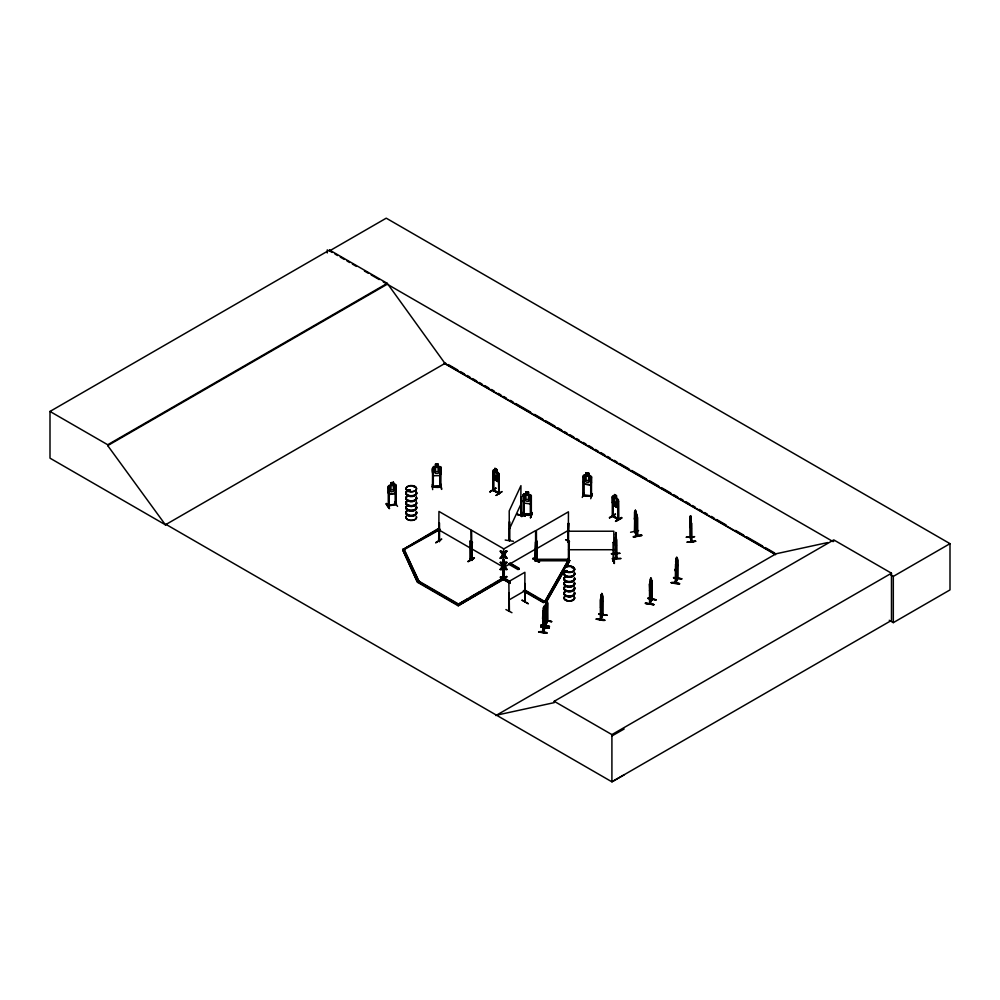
<?xml version="1.0" encoding="UTF-8"?>
<svg xmlns="http://www.w3.org/2000/svg" width="1000" height="1000" viewBox="0 0 1000 1000"><rect width="100%" height="100%" fill="white"/><g stroke="black" fill="none" stroke-linecap="round" stroke-linejoin="round"><path stroke-width="1.5" d="M615.85 541.638L615.862 543.438M616.3 537.413L616.4 558.675L615.513 553.8M615.538 553.638L615.6 554.288M616.312 558.188L616.287 557.525M615.862 533.962L615.725 532.513L616.15 537.962M615.837 539.637L615.837 538.688M616.3 549.275L616.1 551.062L615.337 538.438M690.65 517.413L690.788 518.288M690.3 537.625L690.212 516.987L690.212 526.15L691.112 529.9L691.338 528.175M544.738 613.938L544.637 616.65L544.862 613.913M602.35 603.9L600.562 607.537L602.562 601.163M651.75 585.487L651.438 588.212M677.237 567.438L677.463 564.688M509.15 539.925L509.75 539.575M509.325 540.225L509.212 510.925L520.938 485.65L520.725 515.875L521.25 515.388M615.413 544.688L615.438 539.525L615.7 542.925C616.087 536.038 616 555.9 615.7 543.962L615.438 544.913M544.763 627.025L542.65 632.238M542.938 631.15L543.263 631.975M544.612 628.025L544.875 609.163L544.65 628.038M545.175 625.9L547.325 620.487M545.188 625.125C551.2 614.6 543.1 627.75 545.688 624.788M545.175 627.762L545.812 601.362C547.388 597.688 547.35 608.587 545.837 610.487L545.475 609.45M547.1 621.575L547.362 602.712L547.137 621.688M600.363 619.562L602.575 614.913L602.562 595.05M602.362 614.9L600.688 619.637L601.125 595.075M600.938 619.188L600.938 618.513M602.362 614.712L602.925 614.25L602.513 614.95M602.888 615.013L600.712 619.587L600.913 600.662M651.825 599.275L649.587 603.25L652.125 599.3L651.762 580.737L651.963 599.675M651.963 599L649.55 603.812M650.113 603.55L650.113 602.962M652.062 599.338L649.925 603.962L650.088 585M677.25 578.25L677.825 577.788L675.263 583.025M675.95 565.9L676.625 560.2L675.875 582.762L675.263 582.35L677.25 578.438M677.763 559.987L677.638 578.925L677.275 578.2M677.788 578.513L675.713 583.088M505.2 540.05L513.425 541.287M538.612 632C543.612 629.975 554.75 635.662 538.625 631.925M541.1 625.538C566.337 629.65 524.038 622.1 549.3 626.825M541.2 625.225L549.412 626.538M549.412 626.237L541.213 624.913M596.325 619.25C601.312 617.212 612.45 622.913 596.325 619.175M645.5 603.562C670.938 607 628.212 600.138 653.713 604.8M645.6 603.3L653.838 604.587M671.213 582.788C676.213 580.75 687.35 586.438 671.225 582.712M671.325 582.5L679.525 583.775M691.637 541.85L691.513 522.938L691.513 541.438M690.3 537.15L691.338 541.275M615.875 543.312L616.15 542.212M505.913 609.562L511.95 612.7M615.487 553.9L616.737 558.638L616.6 539.663M636.912 524.062L637.225 522.375M600.65 607.55L600.662 598.35M649.85 591.775L649.5 584.025L651.425 579.05L651.688 599.225M675.3 583.138L675.938 558.6L675.675 583.088M634.45 531.575L634.8 511.438L635.475 512.6M634.8 511.438L637.337 516.3L637.337 536.188L637.05 517.225L637.587 517.587L637.625 536.138L637.438 535.025M637.05 535.05C637.7 537.55 637.1 531.638 635.05 531.55M602.863 596.45L602.737 615.337M408.9 490.6L407.663 490.325L408.462 490.812M407.975 490.138L408.325 490.737M408.462 490.513L409.038 490.213L408.312 489.9M565.737 571.25L566.525 570.562L567.325 571.25M565.788 571.163L566.788 571.15M572.562 567.562L572.05 567.837M572.9 567.775L572.562 567.587M630.575 532.25L638.562 530.588M388 505.425C413.5 500.913 371.112 508.837 395.188 504.75L395.175 486.075L395.988 486.075L395.175 486.075M505.062 580.138L500.25 577.312M505.625 580.087L500.525 576.838L506.3 580.763M533.1 558.6C536.438 556.875 545.763 567.45 532.812 558.525M533.387 558.35L539.475 561.875M616.112 536.375L616.287 537.475L615.525 533.7L615.45 547.263M615.35 538.138L616.312 543.225M523.225 494.688L524.012 493.888L525.862 494.162M523.85 496.062L523.1 495.962L523.85 496.062L523.888 514.375M523.125 500.75L523.975 503.113L530.375 503.888L531.312 501.737M528.587 492.212L525.862 491.887L528.587 492.212L528.5 494.55L529.862 495.475L529.862 499.725L528.5 501.388L525.95 501.075L524.587 499.087L524.587 494.837L525.95 494.25L525.962 491.925L525.95 494.25M528.6 494.438L531.337 495.575L531.325 515.462C512.137 514.938 530.175 511.912 531.237 515.225M521.75 516.675L523.488 511.875M523.888 511.587L522.15 516.388M530.35 494.7L524.038 494.012M530.487 496.863L531.3 496.788L530.487 496.863L530.562 515.425L530.55 496.688M524 513.925L531.287 514.587M532.25 512.6L530.487 517.775L532.288 512.625M530.487 517.775L532.337 512.938M588.763 473.175L586.013 472.887L588.763 473.175L588.75 475.5L591.487 476.575L591.487 496.475L583.237 495.525L583.312 476.812L584.062 476.9L584.062 495.4M584.062 476.9L583.263 476.975M583.288 481.75L584.125 484.125L590.538 484.9L591.475 482.75M586.013 475.175L583.375 475.688M584.125 484.125L590.487 484.762M583.65 492.887L582.275 497.425M583.188 495.5L591.55 496.3M590.525 475.662L584.175 474.888L583.288 475.65L583.337 495.513M584.05 494.7L583.188 494.825M584.15 494.925L591.487 495.8M590.712 477.7L591.462 477.788L590.712 477.7L590.725 496.4M590.562 495.875L591.4 495.788M590.675 496.388L590.662 495.5M592.388 493.6L590.725 498.738M618.288 505.875L617.625 507.7L613.112 505.075L612.513 502.525L613 505.15L617.675 507.8L618.362 505.838M386.138 503.963L389.525 508.488L386.538 503.512M389.087 508.562L386.175 503.925M389.425 508.462L386.562 503.5M590.475 484.812L591.4 482.663L591.388 476.65M509.4 521.737L509.475 540.75L509.688 521.775M521.013 515.913L521.225 496.938M517.1 514.45L525.325 515.688M509.212 540.662L509.525 540.025M520.938 514.712L520.825 515.425M435.75 542.837L441.775 539.062L435.8 542.55M489.988 491.863L495.712 488.237M474.35 558.188L468.275 561.638M609.462 517.837L615.388 514.375M509.212 529.425L520.938 504.15M545.95 601.5L546.625 599.825L546.512 602.212L547.35 601.35L547.513 621.638M543.35 607.837L544.138 606.275L544.113 608.675C545.938 604.338 541.538 614.038 543.413 610.1L543.413 607.825M545.95 602.263L546.388 601.337M543.9 607.025L543.475 608.713L543.9 607.788M546.2 602.175L564.438 569.812M547.112 601.038L545.35 604.7L545.087 609.05M545.688 606.962L545.55 625.85M543.2 613.413L543.112 632.312M545.35 613.725L547.35 607.463M545.337 613.837L547.1 610.163M544.612 616.613L542.938 620.3L542.625 618.5M551.663 621.7L543.525 620.262M540.938 627L549.263 628L541.05 626.712M543.112 631.638L544.938 627.7M545.175 627.725L543 632.35L543.413 610.1M601.062 595.087L601.85 593.525L601.825 595.925M601.85 593.525L601.175 595.962L601.613 595.025M600.575 598.4L602.537 595.138M606.962 615.225L598.75 613.962M649.875 587.475L650.238 588.525C652.2 585.163 650.925 570.475 649.875 583.225L649.963 603.875M650.8 578.6L650.362 580.288L650.8 579.362M649.85 582.737L650.212 581.663M651.525 579.062L651 580.25L651.025 577.85M651.888 599.7L652.05 580.788M651.513 588.2L649.837 591.888L649.525 590.075M676.075 558.737L676.737 557.05L676.712 559.462L677.438 558.675L677.625 578.875M676.075 559.5L676.513 557.812M677.15 558.263L675.55 561.888M675.525 564.15L675.713 582.413M675.325 569.288L675.55 571.087L677.225 567.4M673.538 577.788L681.862 578.787L673.65 577.487M439.35 540.962L438.663 541.275L438.95 522.663L439.35 541.638M439.562 541.512L439.5 522.975M498.2 472.6L498.9 473.8L498.975 493.713L492.912 490.3L492.987 470.4L493.625 469.95L498.237 472.625M493.825 489.825L493.413 489.95M498.312 492.725C485.112 485.275 503.325 495.375 498.512 492.537M471.325 560.15L471.987 560.475L471.575 530.262L503.625 548.763L503.4 579.55M502.875 567.238L502.788 578.3L503.013 577.475L503.7 577.837M612.388 502.537L612.45 496.4L612.375 516.3L612.788 515.513L613.062 516.663L613.2 498L612.45 497.812L613.2 498M617.85 518.75C622.6 520.2 604.225 511.975 617.962 518.737M618.013 519.212L618.025 500.75L618.575 501.062L618.638 519.6L612.65 516.188L612.65 497.688M432.262 484.625L432.663 489.625M568.4 563.125L568.337 558.5M535.85 560.462L535.588 541.812L534.975 560.662L535.85 560.462L535.188 560.788L535.788 541.938M536.438 559.325L537.238 559.175L536.438 560M569.362 560.65L568.475 560.262L568.425 561.138L568.45 523.05L568.112 542.025L568.725 540.962L568.162 541.312M523.425 591.112L543.462 602.675L544.625 602L568.2 560.212L569.763 560.513L566.725 566.413A5.3 3.062 0 0 0 566.688 571.712A5.3 3.062 0 0 0 574.637 569.062A5.3 3.062 0 0 0 566.688 566.413M539.288 598.925L544.625 602L568.2 560.788L568.2 559.263L536.763 559.263M565.962 567.163L569.763 560.513M564.438 570.4L546.2 602.3L544.625 602M388.15 505.375L388.3 506.275L388.237 486.35L390.887 485.037L390.85 482.713L393.5 482.2L393.5 484.475L394.712 485.05L394.712 489.3L393.413 491.4L390.975 491.925L389.663 490.375L389.663 486.125L390.975 485.087L390.85 482.713M388.088 506.087L388.888 505.913M395.975 503.925L395.225 504.1M414.5 486.65L414.125 486.763M565.975 571.138L566.4 570.612M675.487 582.663L677.562 578.237M503.6 553.7L505.613 551.038L506.812 551.025L504.212 554.888L506.825 558.312L505.55 558.312L503.525 555.1L501.475 558.325L500.275 558.337L502.912 554.425L500.35 551.05L501.613 551.05L503.6 554.212L505.613 551.038M503.6 564.963L505.613 562.288L506.812 562.288L504.212 566.138L506.825 569.562L505.55 569.575L503.525 566.362L501.475 569.587L500.275 569.587L502.912 565.688L500.35 562.312L501.613 562.3L503.6 565.462L505.613 562.288M501.475 558.325L503.525 555.612M501.475 569.587L503.525 566.862M500.275 558.337L502.912 554.425M504.212 554.888L506.812 551.025M500.275 569.587L502.912 565.688M504.212 566.138L506.812 562.288M395.15 484.2L389.113 485.425L388.35 486.413L388.275 492.512L389.075 494.6L395.213 493.288L396.112 490.838L395.213 493.288L389.05 494.55L388.275 492.512M432.488 486.413C442.612 484.862 444.2 488.512 432.575 487.038M569.338 560.487L568.6 560.487M613.888 560.487L613 560.487M500.475 577.188L505.35 579.875M509.412 611.225L509.15 592.6M525.138 602.188L524.9 583.513L524.875 602.3L524.888 601.312M634.462 531.688L637.312 536.138M637.65 535.438L637.65 536.112L634.7 532.075L635.363 510.213L636.925 514.987M439.975 466.512L433.575 466.613C431.125 468.525 432.388 473.15 433.575 475.7M504.25 578L504.35 578.587M534.975 559.987L535.638 559.6M534.975 560.662L535.638 560.275L535.588 530.575L503.537 549.075M567.85 541.9L568.663 541.688M524.012 493.888L523.125 494.65L523.112 514.487M414.613 486.838L414.188 487.088M567.188 571.275L566.525 571.425M432.575 487.088L433.438 487.062M433.338 486.587L433.338 487.262M440.125 486.238L440.8 486.175M493.625 469.95L493.2 490.188L499.2 493.562L498.575 474.75L498.812 493.663M612.388 496.438L614.438 496.712M569.25 561.15L568.6 561.163M568.513 531.225L613.825 531.225L613.737 561.188L613.913 560.288L612.962 560.3L613.15 561.188L613.062 542.475L613.825 542.463L613.062 542.475M613.8 561.163L612.962 560.975L613.913 560.962M613.8 560.487L613.15 560.487M531.287 515.262L523.1 514.275L523.888 513.7M635.05 531.362L634.775 531.413M528.212 603.688L522.175 600.188M509.15 611.112L508.875 581.525L524.9 572.275L524.812 602.312M522.05 600.25L528.2 603.65M494.988 470.712L494.988 468.438L494.988 479.963M496.912 469.6L496.838 481.025M496.975 471.838L497.837 473.237L497.837 477.488L496.838 478.738L494.988 477.688L493.988 475.312L493.988 471.062L494.988 470.863M498.9 473.8L498.212 481.8L493.537 479.15L492.987 476.5M613.075 495.95L618.425 499.775M616.3 507.025L616.425 495.562L616.425 497.837L618.288 499.8M493.537 472.113L492.987 471.8L493.6 490.65L493.75 472M499.125 475.062L498.363 474.875M490.05 491.95L496.012 488.075L490.05 491.575M498.3 492.85L498.888 493.725M496.087 495.4L502.1 491.55L496.175 495.4M439.5 540.775L438.688 540.575L439.288 540.925M470.275 559.525L470.45 540.85L470.85 559.825L470.175 559.438L471.075 559.675L471 529.925L438.95 511.425L438.775 541.337M470.175 558.95L471.075 559L470.462 558.638M471 558.987L470.7 559.763M467.975 561.5L474.4 557.9L468.025 561.475M502.875 564.263L503.075 559.688L503.288 578.625M504.075 560L503.988 578.525M537.163 559.925L536.95 541.237L536.763 560.788L568.2 560.788M567.913 541.862L568.663 523.162M617.825 519.45L618.025 500.75M618.575 501.062L617.825 500.875M532.725 558.612L539.1 561.862L533.062 558.425M565.925 539.65L569.55 541.725M502.9 578.362L503.075 567.112M503.625 577.8L502.9 577.688M504.35 578.1L503.325 577.925M500.637 579.987L506.6 576.5L501.875 579.65M501.562 579.775L506.613 576.775M568.725 540.962L568.25 541.312M500.938 580.513L506.9 577.025L506.562 576.462M609.5 517.962L615.475 514.087L609.5 517.575M615.588 521.05L621.538 517.537L615.55 521.4L621.862 518.088L621.525 517.525M615.6 521.375L621.6 517.913M166.15 524.462L165.5 524.85L50 458.162L50 411.438L329.55 250.037L387.262 283.35L444.975 363.4L775.4 554.175M329.55 250.037L329.55 250.9L386.238 218.175L950 543.663L950 589.913L893.312 622.638L889.262 620.288M50 411.438L107.713 444.75L387.262 283.35M624.15 774.85L611.912 781.825L166.075 524.425L165.413 524.8L107.713 445.613L387.262 284.212M165.413 524.8L445.625 363.025M459.387 604.525L418.938 581.175L417.775 582.425L458.225 605.788L459.387 605.112L418.938 581.75L404.275 550.163L403.113 549.487L439.162 528.1M403.113 549.487L439.162 528.675M402.688 549.825L417.337 582L402.688 549.825L438.988 529.538M402.688 550.413L440.325 529.35M417.775 582.425L418.938 581.175L404.275 549.587L403.113 548.913M503.537 567.575L535.588 549.075M536.413 548.812L568.45 530.312M508.7 563.625L519.237 568.938L518.062 569.612L508.7 564.2M510.075 582.825L502.238 578.3L458.175 604.312L459.338 604.987L504.575 578.875L509.913 581.962M458.175 604.312L467.525 598.925M470.188 597.375L479.538 591.987M482.212 590.438L491.55 585.05M494.225 583.5L502.238 578.875L510.075 583.413M458.225 605.788L504.575 578.3L509.913 581.388M508.875 600.025L524.9 590.775M523.425 590.538L543.462 602.1L546.2 601.725M495.85 715.575L776.062 553.787L827.688 542.562M496.5 715.188L554.212 702.638L554.212 701.3L833.763 539.9L891.475 573.212L891.475 620.425L611.912 781.825L611.912 734.613L891.475 573.212M833.763 541.237L833.112 541.625L383.237 281.887M890.638 574.837L893.312 576.388L950 543.663M611.912 735.962L624.15 728.988M435.425 466.55L434.125 467.413L434.125 471.662L435.525 473.45L438.125 473.387L439.513 471.538L439.513 467.287L438.125 466.562L438.212 464.15L435.425 464.212L435.525 466.625L433.525 466.587M523.812 514.575L523.913 495.887M583.975 495.588L584.15 494.738M568.325 541.55L568.45 511.812L536.413 530.312L536.562 560.2L568.2 560.212M408.713 490.712L407.7 490.363M566.788 571.388L566.275 571.15M567.075 571.362L565.95 571.462M615.9 554.312L615.812 547.625M535.288 560.75L535.588 559.637M395.238 503.862L395.775 503.713M395.238 504.538L395.188 503.875L395.775 504.387M440.213 486.887L440.125 468.413L440.887 468.387L440.138 468.575M543 631.675L544.8 627.65L544.625 607.487M388.913 487.587L388.088 487.587L388.913 487.587L388.775 505.887M397.537 506.4L394.613 502.075M634.913 516.862L636.275 520.862L636.4 513.987M634.788 520.6C634.012 513.725 634.45 523.675 637 524.05M637.25 522.438L636.925 524.175L634.725 520.588M633.488 536.613C658.088 531.45 616.512 540.312 641.637 535.538M633.5 536.938L641.5 535.312M614.438 496.863L613.45 497.062L613.45 501.312L614.438 503.7L616.3 504.75L617.3 503.488L617.3 499.237L616.3 497.912M503.738 578.975L503.75 560.438M493.137 489.475L493.025 490.363M617.962 518.538L618.438 519.725L618.362 499.762M417.337 581.425L418.938 581.175M432.575 468.587L433.363 468.738L432.575 468.587L432.5 487.262L433.4 487.275M565.65 539.75L569.312 541.825M690.3 518.162L690.562 515.788L690.85 526.525L690.3 522.413M690.95 519.663L691.2 520.75M691.2 520.688L691.338 541.95L691.2 540.925M694.513 536.613L686.1 537.288L694.525 536.737M687.275 542.275L695.7 541.25L687.275 542.212M695.7 541.275L687.275 541.925M690.138 542.25L692.95 542.075L690.138 542.312M615.575 536.95L615.925 538.675M616.4 538.787L616.337 558.65M615.438 540.1L616.213 546.613L616.4 544.9M611.425 553.925L619.875 553.4M616.6 557.638L615.612 553.85M612.325 558.575L620.775 558.35M612.337 558.938L620.825 558.675M612.4 515.662L613.062 515.988M470.387 559.312L470.45 540.85M471.512 559.963L472.2 560.325L472.125 541.812M676.625 559.45L676.988 563.675L675.95 567.725L675.6 566.688M435.425 464.275L438.212 464.212M438.212 466.488L441 467.225L441 473.338L440.05 475.625L433.5 475.725L432.638 473.475M440.812 484.525L441.625 489.412L440.875 484.175M432.525 486.613L440.225 486.425M569.275 542.463L568.513 542.463L569.275 542.463L569.188 561.188L569.362 560.288M500.35 551.05L503.6 554.212M505.613 551.538L506.812 551.525M500.275 557.825L501.463 557.825M503.525 555.1L506.825 558.312M613.888 558.212L614.012 563.438M500.35 562.312L503.6 565.462M505.613 562.788L506.812 562.788M500.275 569.087L501.463 569.087M503.525 566.362L506.825 569.562M590.737 495.513L591.462 495.613M591.425 496.5L591.3 495.8M531.263 515.487L531.15 514.788M568.513 549.725L613.825 549.725M432.612 486.6L432.587 487.25M525.337 515.725L517.013 514.362L525.212 515.988M677.463 558.587L677.25 578.925M673.55 577.65L681.775 578.938M649.5 584.025L649.587 603.925M647.837 598.45L656.062 599.738M600.312 599.7L600.4 619.6M545.9 603.65L545.462 625.938L547.638 621.25L547.638 602.75M606.975 615.25L598.638 614.25M598.663 614.113L606.862 615.125M542.6 618.562L542.95 611.112L542.7 632.35M543.438 620.413L551.75 621.55L543.413 620.55M540.95 626.875L549.175 628.15M535.188 560.112L535.85 559.725M634.825 530.938L634.625 532.013M388.15 506.287L388.862 506.163L388.812 487.438M614.312 558.55L614.4 563.462M690.188 537.537L690.3 536.95M612.975 516.663L613 498.125M498.7 493.25L498.575 474.75M616.425 495.562L614.375 494.475L614.438 505.975M614.438 497.625L616.3 498.675M614.438 501.875L616.3 502.925M494.913 468.475L496.975 469.562M494.988 468.587L496.838 469.637M494.988 471.625L496.838 472.675M494.988 475.875L496.838 476.925M612.45 516.312L618.375 519.688M329.55 250.9L332.238 252.45M334.925 254L337.612 255.55M340.288 257.1L344.312 259.425M347 260.975L349.688 262.525M352.375 264.075L356.4 266.4M364.45 271.05L368.475 273.375M371.163 274.925L379.212 279.562M448.325 364.575L457.762 370.025M460.462 371.587L464.513 373.925M467.2 375.475L469.9 377.038M472.6 378.587L476.65 380.925M479.35 382.488L482.038 384.05M484.738 385.6L488.787 387.938M491.488 389.5L494.175 391.05M498.225 393.387L500.925 394.95M503.625 396.5L506.312 398.062M510.363 400.4L513.062 401.95M515.763 403.512L530.6 412.075M534.637 414.412L542.737 419.087M545.425 420.637L554.875 426.087M557.562 427.65L561.613 429.988M564.312 431.538L567.013 433.1M569.712 434.663L573.75 436.987M576.45 438.55L579.15 440.112M583.188 442.438L585.887 444M588.587 445.562L592.638 447.9M595.337 449.45L598.025 451.012M600.725 452.562L604.775 454.9M607.475 456.463L610.163 458.013M614.212 460.35L616.912 461.912M619.612 463.462L629.05 468.913M631.75 470.475L646.587 479.038M649.275 480.6L658.725 486.05M661.413 487.6L670.863 493.062M673.55 494.613L677.6 496.95M680.3 498.512L683 500.062M685.7 501.625L689.737 503.963M692.438 505.513L695.138 507.075M699.175 509.412L701.875 510.962M704.575 512.525L707.275 514.075M711.325 516.413L714.013 517.975M716.712 519.525L726.15 524.987M735.6 530.438L743.688 535.1M746.388 536.663L762.575 546M765.263 547.562L774.712 553.013M444.087 363.275L775.6 554.675M509.875 562.95L519.237 568.35M509.875 563.525L519.237 568.938M469.913 541.225L472.587 542.775M438.95 529.925L471 548.425M471.575 548.763L502.287 566.487M524.6 589.862L544.625 601.425M525.938 591.213L536.613 597.375M417.775 581.85L458.225 605.2M554.212 701.3L611.912 734.613M472.1 559.587L471.512 559.288L472.1 560.262M530.312 494.775L531.225 495.637M504.212 554.375L506.812 557.812M504.212 565.638L506.812 569.062M500.35 551.55L502.912 554.938M500.35 562.812L502.912 566.188M635.45 510.2L636.275 514.025M635.55 510.975L636.112 512.638L635.55 511.725M641.637 535.588L641.475 534.938M523.237 500.7L524.038 503.05M600.7 603.15L601.062 604.188L602.087 600.138L601.75 593.5M542.987 615.9L543.35 616.938L544.388 612.888L544.05 606.263M635.025 531.925L635.013 521.188M690.475 515.8L690.788 517.525M691.1 520.75L690.562 515.788M690.487 523.212L690.85 524.7L690.85 520.45M690.65 526.475L690.588 537.6M690.225 526.112L691.112 529.9M690.575 537.55L690.475 518.612L690.575 523.675M690.175 537.137L691.263 541.175M615.675 540.112L615.975 541.6M615.975 545.85L615.725 532.513L616.138 542.4M619.837 553.237L611.425 553.65M615.612 533.688L615.875 535.175M615.737 539.925L616 541.413M675.238 569.275L675.462 571.075M441 467.163L440.825 487.113M615.513 543.562L615.975 547.675L616 537.163M615.588 539.125L615.737 541.737M568.375 558.212L568.325 563.462L568.275 558.55M893.312 576.388L893.312 622.638M634.525 511.85L634.525 517.913M615.6 548.112L615.612 554.338L615.525 547.675M588.675 473.237L588.65 475.562L590.013 476.488L590.013 480.737L588.65 482.388L586.112 482.088L584.738 480.1L584.738 475.85L586.112 475.25L586.038 472.837M536.95 541.237L536.85 559.75M504.288 560.125L504.288 578.688M503.075 559.688L503.075 564.15M459.338 604.412L459.387 605.112M440.125 468.413L440.05 487.088M433.35 468.562L433.275 487.287M395.988 504.575L396.075 484.675L393.5 484.475L393.462 482.15M395.887 485.925L395.938 504.65M327.287 249.862L327.287 252.925M107.713 444.75L107.713 445.613M574.525 578.212A5.375 3.1 0 0 1 568.638 582.087A5.375 3.1 0 0 1 564.688 577.463M574.45 578.525A5.3 3.062 0 0 1 568.65 582.35A5.3 3.062 0 0 1 564.75 577.788M574.425 582.513A5.263 3.038 0 0 1 568.65 586.312A5.263 3.038 0 0 1 564.775 581.775M574.462 582.612A5.312 3.062 0 0 1 568.638 586.45A5.312 3.062 0 0 1 564.738 581.875M574.525 573.112A5.375 3.1 0 0 1 568.638 576.987A5.375 3.1 0 0 1 564.688 572.362M574.45 577.663A5.288 3.05 0 0 1 568.65 581.487A5.288 3.05 0 0 1 564.75 576.925M574.45 573.413A5.288 3.05 0 0 1 568.65 577.238A5.288 3.05 0 0 1 564.75 572.675M574.525 577.95A5.375 3.1 0 0 1 568.638 581.825A5.375 3.1 0 0 1 564.688 577.2M574.525 572.85A5.375 3.1 0 0 1 568.638 576.725A5.375 3.1 0 0 1 564.688 572.1M574.45 572.562A5.3 3.062 0 0 1 568.65 576.388A5.3 3.062 0 0 1 564.75 571.825M574.525 592.762A5.375 3.1 0 0 1 568.638 596.638A5.375 3.1 0 0 1 564.688 592.013M574.45 593.075A5.288 3.05 0 0 1 568.65 596.888A5.288 3.05 0 0 1 564.75 592.337M574.425 597.062A5.263 3.038 0 0 1 568.65 600.862A5.312 3.062 0 0 1 564.738 596.425M564.775 596.325A5.263 3.038 0 0 0 568.65 600.862A5.312 3.062 0 0 0 574.462 597.163M574.438 583.275A5.275 3.05 0 0 1 568.65 587.087A5.275 3.05 0 0 1 564.763 582.537M574.45 597.362A5.288 3.05 0 0 1 568.65 601.175A5.288 3.05 0 0 1 564.75 596.625M574.462 583.013A5.312 3.062 0 0 1 568.638 586.838A5.312 3.062 0 0 1 564.738 582.275M574.525 587.663A5.375 3.1 0 0 1 568.638 591.538A5.375 3.1 0 0 1 564.688 586.912M574.45 592.212A5.288 3.05 0 0 1 568.65 596.038A5.288 3.05 0 0 1 564.75 591.475M574.45 587.962A5.288 3.05 0 0 1 568.65 591.788A5.288 3.05 0 0 1 564.75 587.225M574.525 592.5A5.375 3.1 0 0 1 568.638 596.375A5.375 3.1 0 0 1 564.688 591.75M574.525 587.4A5.375 3.1 0 0 1 568.638 591.275A5.375 3.1 0 0 1 564.688 586.65M574.45 587.112A5.3 3.062 0 0 1 568.65 590.938A5.3 3.062 0 0 1 564.75 586.375M416.463 497.525A5.375 3.1 0 0 1 410.562 501.413A5.375 3.1 0 0 1 406.613 496.775M416.375 497.837A5.288 3.05 0 0 1 410.575 501.65A5.288 3.05 0 0 1 406.688 497.1M416.55 502.625A5.275 3.05 0 0 1 409.9 505.562A5.275 3.05 0 0 1 406.7 501.1M416.4 501.938A5.312 3.062 0 0 1 410.575 505.763A5.312 3.062 0 0 1 406.675 501.2M416.4 502.312A5.312 3.062 0 0 1 410.575 506.15A5.312 3.062 0 0 1 406.675 501.575M416.463 492.425A5.375 3.1 0 0 1 410.562 496.3A5.375 3.1 0 0 1 406.613 491.675M407.475 491.037A5.375 3.1 0 0 1 409.875 490.225M416.375 496.987A5.288 3.05 0 0 1 410.575 500.8A5.288 3.05 0 0 1 406.688 496.25M416.388 492.738A5.3 3.062 0 0 1 410.575 496.562A5.3 3.062 0 0 1 406.675 492M407.525 491.362A5.3 3.062 0 0 1 409.9 490.562M416.463 497.262A5.375 3.1 0 0 1 410.562 501.15A5.375 3.1 0 0 1 406.613 496.512M416.463 492.163A5.375 3.1 0 0 1 410.562 496.037A5.375 3.1 0 0 1 406.613 491.413M407.475 490.775A5.375 3.1 0 0 1 409.875 489.963M416.388 491.875A5.3 3.062 0 0 1 410.575 495.7A5.3 3.062 0 0 1 406.675 491.138M407.525 490.5A5.3 3.062 0 0 1 409.9 489.712M416.463 512.075A5.375 3.1 0 0 1 410.562 515.962A5.375 3.1 0 0 1 406.613 511.325M416.375 512.388A5.288 3.05 0 0 1 410.575 516.2A5.288 3.05 0 0 1 406.688 511.65M416.4 516.487A5.312 3.062 0 0 1 410.575 520.312A5.312 3.062 0 0 1 406.675 515.737M416.388 516.65A5.3 3.062 0 0 1 410.575 520.475A5.3 3.062 0 0 1 406.675 515.913M416.463 506.975A5.375 3.1 0 0 1 410.562 510.85A5.375 3.1 0 0 1 406.613 506.225M416.388 511.525A5.3 3.062 0 0 1 410.575 515.363A5.3 3.062 0 0 1 406.675 510.788M416.388 507.287A5.3 3.062 0 0 1 410.575 511.112A5.3 3.062 0 0 1 406.675 506.538M416.463 511.812A5.375 3.1 0 0 1 410.562 515.7A5.375 3.1 0 0 1 406.613 511.062M416.463 506.712A5.375 3.1 0 0 1 410.562 510.588A5.375 3.1 0 0 1 406.613 505.962M416.388 506.425A5.3 3.062 0 0 1 410.575 510.25A5.3 3.062 0 0 1 406.675 505.688M538.713 631.675L546.938 633.013L538.713 631.712M596.425 618.925L604.65 620.25L596.425 618.925M546.512 602.975L545.837 608.675L546.512 602.975M544.025 609.425L543.35 615.125L544.025 609.425M601.737 596.663L601.062 602.362L601.737 596.663M650.913 581L650.238 586.7L650.913 581M647.938 598.288L656.038 599.85L647.938 598.288M392.975 482.762L391.413 483.862L392.975 482.762M393.413 485.325L390.975 485.85L390.975 490.1L393.413 489.575L393.413 485.325M437.663 464.675L435.988 464.712L435.988 465.475L437.663 465.438L437.663 464.675M438.125 467.325L435.525 467.375L435.525 471.625L438.125 471.575L438.125 467.325M588.2 473.612L586.562 473.413L586.562 474.175L588.2 474.375L588.2 473.612M588.65 476.325L586.112 476.012L586.112 480.262L588.65 480.575L588.65 476.325M528.038 492.6L526.4 492.4L526.4 493.162L528.038 493.363L528.038 492.6M528.5 495.312L525.95 495.012L525.95 499.25L528.5 499.562L528.5 495.312M615.962 495.838L614.775 495.163L615.962 496.587L615.962 495.838M496.512 469.825L495.312 469.15L496.512 470.588L496.512 469.825M636.275 514.788L635.388 513.375L635.388 517.625L636.275 519.038L636.275 514.788M566.7 572.15A5.275 3.05 0 0 0 574.612 569.513A5.275 3.05 0 0 0 566.7 566.875A5.275 3.05 0 0 0 566.7 572.15M566.688 571.912A5.312 3.062 0 0 0 574.65 569.25A5.312 3.062 0 0 0 566.688 566.6A5.312 3.062 0 0 0 566.688 571.912M408.612 491.225A5.312 3.062 0 0 0 416.575 488.575A5.312 3.062 0 0 0 408.612 485.913A5.312 3.062 0 0 0 408.612 491.225M408.625 491.463A5.288 3.05 0 0 0 416.562 488.825A5.288 3.05 0 0 0 408.625 486.175A5.288 3.05 0 0 0 408.625 491.463M409.913 506.312A5.263 3.038 0 0 0 416.538 503.375A5.275 3.05 0 0 1 409.9 506.325A5.275 3.05 0 0 1 406.7 501.863A5.263 3.038 0 0 0 409.913 506.312"/></g></svg>
